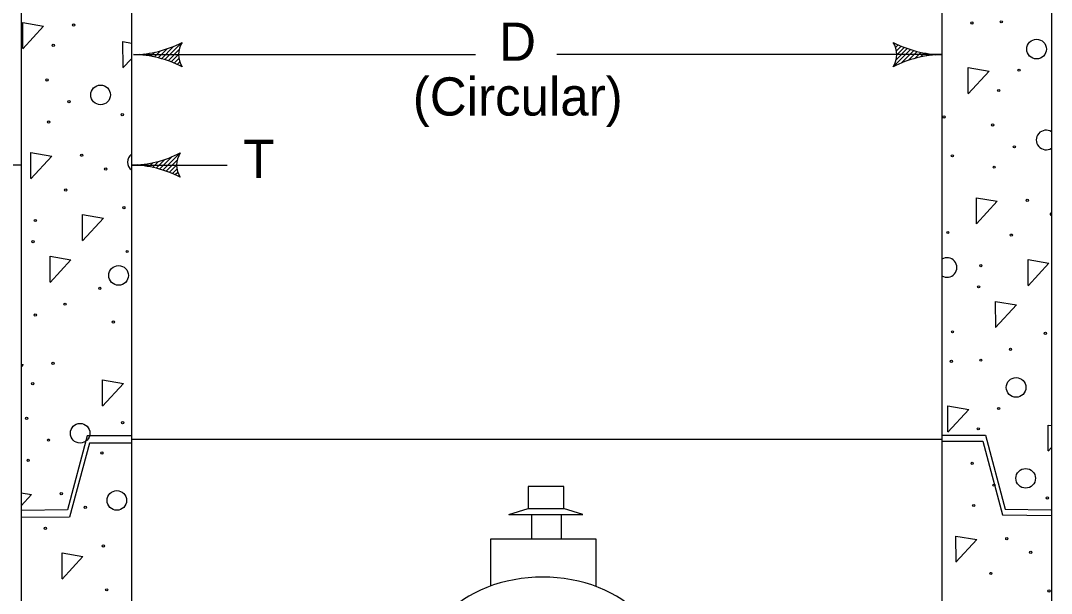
# Model space of a CAD drawing. Extents: x -1863 to -1632, y 1312 to 1612.
# Drawn here: x -1748.5 to -1693.3, y 1434.8 to 1465.4 of the extents above; entities that cross this region are included whole.
import ezdxf

# ---------------------------------------------------------------- set-up
doc = ezdxf.new("R2010")
doc.units = 0
doc.layers.add('1', color=7, linetype='Continuous')

msp = doc.modelspace()

# ---------------------------------------------------------------- linework, layer by layer
at = {"layer": '1'}
for p, q in [((-1748.466, 1469.497), (-1748.466, 1395.967)), ((-1742.559, 1469.535), (-1742.559, 1401.357)), ((-1699.194, 1469.527), (-1699.194, 1401.392)), ((-1693.338, 1469.576), (-1693.338, 1401.305)), ((-1739.871, 1464.241), (-1740.775, 1463.337)), ((-1741.592, 1463.677), (-1741.717, 1463.552)), ((-1741.306, 1463.729), (-1741.519, 1463.519)), ((-1741.004, 1463.802), (-1741.323, 1463.481)), ((-1740.672, 1463.903), (-1741.135, 1463.437)), ((-1740.299, 1464.045), (-1740.952, 1463.388)), ((-1740.007, 1463.873), (-1740.601, 1463.279)), ((-1701.778, 1462.966), (-1700.874, 1463.87)), ((-1701.748, 1464.154), (-1701.699, 1464.203)), ((-1701.68, 1463.99), (-1701.541, 1464.126)), ((-1701.642, 1463.334), (-1701.048, 1463.928)), ((-1701.629, 1463.811), (-1701.383, 1464.056)), ((-1701.607, 1463.598), (-1701.217, 1463.99)), ((-1701.351, 1463.162), (-1700.697, 1463.819)), ((-1700.978, 1463.304), (-1700.515, 1463.77)), ((-1700.645, 1463.405), (-1700.327, 1463.726)), ((-1700.343, 1463.478), (-1700.131, 1463.688)), ((-1742.455, 1463.604), (-1724.151, 1463.604)), ((-1742.115, 1463.614), (-1742.14, 1463.593)), ((-1741.859, 1463.639), (-1741.922, 1463.576)), ((-1740.043, 1463.609), (-1740.432, 1463.217)), ((-1740.021, 1463.397), (-1740.266, 1463.151)), ((-1739.969, 1463.217), (-1740.108, 1463.081)), ((-1699.194, 1463.604), (-1719.799, 1463.604)), ((-1700.057, 1463.53), (-1699.932, 1463.655)), ((-1699.79, 1463.568), (-1699.728, 1463.631)), ((-1699.534, 1463.593), (-1699.51, 1463.614)), ((-1739.901, 1463.053), (-1739.95, 1463.004)), ((-1739.974, 1458.334), (-1740.879, 1457.432)), ((-1748.466, 1457.699), (-1753.695, 1457.696)), ((-1742.559, 1457.699), (-1737.433, 1457.696)), ((-1742.219, 1457.71), (-1742.243, 1457.688)), ((-1741.963, 1457.735), (-1742.025, 1457.672)), ((-1741.696, 1457.773), (-1741.821, 1457.647)), ((-1741.41, 1457.824), (-1741.622, 1457.615)), ((-1741.107, 1457.898), (-1741.426, 1457.577)), ((-1740.775, 1457.996), (-1741.238, 1457.533)), ((-1740.402, 1458.14), (-1741.056, 1457.484)), ((-1740.111, 1457.969), (-1740.704, 1457.375)), ((-1740.146, 1457.702), (-1740.535, 1457.31)), ((-1740.124, 1457.489), (-1740.369, 1457.247)), ((-1740.072, 1457.31), (-1740.211, 1457.176)), ((-1740.004, 1457.149), (-1740.053, 1457.1)), ((-1742.507, 1443.055), (-1699.221, 1443.055)), ((-1722.359, 1439.019), (-1721.33, 1439.346)), ((-1722.359, 1439.019), (-1718.402, 1439.019)), ((-1721.147, 1439.019), (-1721.147, 1437.739)), ((-1719.57, 1439.019), (-1719.57, 1437.739)), ((-1718.402, 1439.019), (-1719.432, 1439.346)), ((-1723.323, 1437.72), (-1717.716, 1437.72)), ((-1723.323, 1435.206), (-1723.323, 1437.72)), ((-1717.716, 1437.72), (-1717.716, 1435.182))]:
    msp.add_line(p, q, dxfattribs=at)
for points in [[(-1748.371, 1463.933), (-1748.376, 1465.319), (-1747.257, 1465.129), (-1748.376, 1463.917)], [(-1743.006, 1462.915), (-1743.011, 1464.301), (-1742.559, 1464.225)], [(-1742.559, 1463.388), (-1743.011, 1462.901)], [(-1697.783, 1461.523), (-1697.786, 1462.909), (-1696.669, 1462.718), (-1697.786, 1461.507)], [(-1747.935, 1456.977), (-1747.938, 1458.364), (-1746.818, 1458.173), (-1747.938, 1456.964)], [(-1697.345, 1454.567), (-1697.35, 1455.956), (-1696.231, 1455.766), (-1697.35, 1454.554)], [(-1745.173, 1453.674), (-1745.176, 1455.06), (-1744.057, 1454.87), (-1745.176, 1453.658)], [(-1746.906, 1451.435), (-1746.908, 1452.822), (-1745.792, 1452.631), (-1746.908, 1451.422)], [(-1694.583, 1451.264), (-1694.588, 1452.65), (-1693.469, 1452.459), (-1694.588, 1451.247)], [(-1696.318, 1449.025), (-1696.321, 1450.411), (-1695.201, 1450.221), (-1696.321, 1449.011)], [(-1748.466, 1447.061), (-1748.349, 1447.042), (-1748.466, 1446.914)], [(-1744.1, 1444.828), (-1744.103, 1446.214), (-1742.984, 1446.024), (-1744.103, 1444.812)], [(-1698.878, 1443.437), (-1698.881, 1444.823), (-1697.761, 1444.632), (-1698.881, 1443.42)], [(-1693.513, 1442.418), (-1693.515, 1443.804), (-1693.338, 1443.774)], [(-1742.524, 1442.84), (-1744.809, 1442.837), (-1745.865, 1438.883), (-1748.431, 1438.856)], [(-1742.559, 1443.224), (-1744.92, 1443.219), (-1745.977, 1439.264), (-1748.417, 1439.24)], [(-1699.221, 1443.262), (-1696.868, 1443.257), (-1695.814, 1439.305), (-1693.363, 1439.278)], [(-1699.202, 1442.949), (-1697.007, 1442.946), (-1695.953, 1438.995), (-1693.347, 1438.965)], [(-1693.338, 1442.595), (-1693.515, 1442.404)], [(-1748.466, 1440.182), (-1747.913, 1440.087), (-1748.466, 1439.488)], [(-1698.439, 1436.481), (-1698.445, 1437.867), (-1697.326, 1437.677), (-1698.445, 1436.467)], [(-1746.266, 1435.588), (-1746.271, 1436.974), (-1745.152, 1436.783), (-1746.271, 1435.571)]]:
    msp.add_lwpolyline(points, dxfattribs=at)
msp.add_lwpolyline([(-1721.33, 1439.346), (-1719.426, 1439.346), (-1719.426, 1440.512), (-1721.33, 1440.512)], close=True, dxfattribs=at)
for centre, radius in [((-1697.591, 1465.299), 0.0599), ((-1696.02, 1465.357), 0.0599), ((-1745.654, 1465.185), 0.0599), ((-1694.13, 1463.899), 0.524), ((-1746.742, 1464.097), 0.0599), ((-1695.066, 1462.775), 0.0599), ((-1747.07, 1462.252), 0.0599), ((-1744.208, 1461.451), 0.524), ((-1696.154, 1461.687), 0.0599), ((-1745.901, 1461.083), 0.0599), ((-1743.045, 1460.399), 0.0599), ((-1746.987, 1459.997), 0.0599), ((-1699.083, 1460.271), 0.0599), ((-1696.482, 1459.842), 0.0599), ((-1695.313, 1458.673), 0.0599), ((-1745.217, 1458.227), 0.0599), ((-1698.635, 1458.193), 0.0599), ((-1696.399, 1457.587), 0.0599), ((-1743.935, 1457.487), 0.0599), ((-1746.07, 1456.365), 0.0599), ((-1742.962, 1455.429), 0.0599), ((-1694.629, 1455.817), 0.0599), ((-1747.699, 1454.736), 0.0599), ((-1698.879, 1454.093), 0.0599), ((-1695.482, 1453.955), 0.0599), ((-1747.821, 1453.601), 0.0599), ((-1742.785, 1453.079), 0.0599), ((-1743.247, 1451.801), 0.524), ((-1697.111, 1452.326), 0.0599), ((-1744.247, 1451.113), 0.0599), ((-1697.233, 1451.191), 0.0599), ((-1746.111, 1450.262), 0.0599), ((-1747.701, 1449.68), 0.0599), ((-1743.526, 1449.307), 0.0599), ((-1698.629, 1448.786), 0.0599), ((-1693.659, 1448.703), 0.0599), ((-1695.523, 1447.852), 0.0599), ((-1746.748, 1447.098), 0.0599), ((-1698.685, 1447.213), 0.0599), ((-1697.113, 1447.27), 0.0599), ((-1747.836, 1446.01), 0.0599), ((-1695.224, 1445.813), 0.524), ((-1696.16, 1444.688), 0.0599), ((-1748.164, 1444.165), 0.0599), ((-1745.302, 1443.364), 0.524), ((-1743.031, 1443.924), 0.0599), ((-1697.248, 1443.6), 0.0599), ((-1746.995, 1442.996), 0.0599), ((-1744.139, 1442.313), 0.0599), ((-1748.081, 1441.91), 0.0599), ((-1697.576, 1441.755), 0.0599), ((-1694.714, 1440.954), 0.524), ((-1696.407, 1440.586), 0.0599), ((-1746.311, 1440.14), 0.0599), ((-1743.338, 1439.771), 0.524), ((-1693.551, 1439.903), 0.0599), ((-1745.028, 1439.401), 0.0599), ((-1697.493, 1439.5), 0.0599), ((-1747.164, 1438.278), 0.0599), ((-1695.723, 1437.73), 0.0599), ((-1744.056, 1437.342), 0.0599), ((-1694.44, 1436.991), 0.0599), ((-1696.576, 1435.868), 0.0599), ((-1743.879, 1434.993), 0.0599), ((-1693.468, 1434.932), 0.0599)]:
    msp.add_circle(centre, radius, dxfattribs=at)
for centre, radius, start, end in [((-1742.511, 1469.389), 5.784, 270.5656, 297.5069), ((-1738.858, 1463.604), 1.179, 146.3381, 213.6619), ((-1699.135, 1469.389), 5.784, 242.4931, 269.4344), ((-1702.788, 1463.604), 1.179, 326.3381, 33.6619), ((-1742.511, 1457.82), 5.784, 62.4931, 89.4344), ((-1699.135, 1457.82), 5.784, 90.5656, 117.5069), ((-1693.62, 1459.041), 0.524, 57.3036, 302.6964), ((-1748.411, 1463.484), 5.784, 242.523, 269.4642), ((-1742.244, 1457.857), 0.524, 126.7886, 233.2114), ((-1742.612, 1463.484), 5.784, 270.5352, 297.4764), ((-1738.962, 1457.698), 1.179, 146.3077, 213.6314), ((-1748.405, 1451.916), 5.784, 90.5954, 117.5367), ((-1742.618, 1451.916), 5.784, 62.4627, 89.404), ((-1693.347, 1455.077), 0.0599, 80.8143, 279.1857), ((-1698.92, 1452.224), 0.524, 238.6386, 121.3614)]:
    msp.add_arc(centre, radius, start, end, dxfattribs=at)
msp.add_ellipse((-1720.552, 1431.582), major_axis=(5.975, 0), ratio=0.684617, start_param=0, end_param=3.141593, dxfattribs=at)

# ---------------------------------------------------------------- texts
for s, height, p in [('D', 2.043, (-1722.884, 1463.274)), ('(Circular)', 2.0426, (-1727.502, 1460.346)), ('T', 2.043, (-1736.579, 1457.016))]:
    msp.add_text(s, height=height, dxfattribs=at).set_placement(p)

doc.saveas('drawing.dxf')
